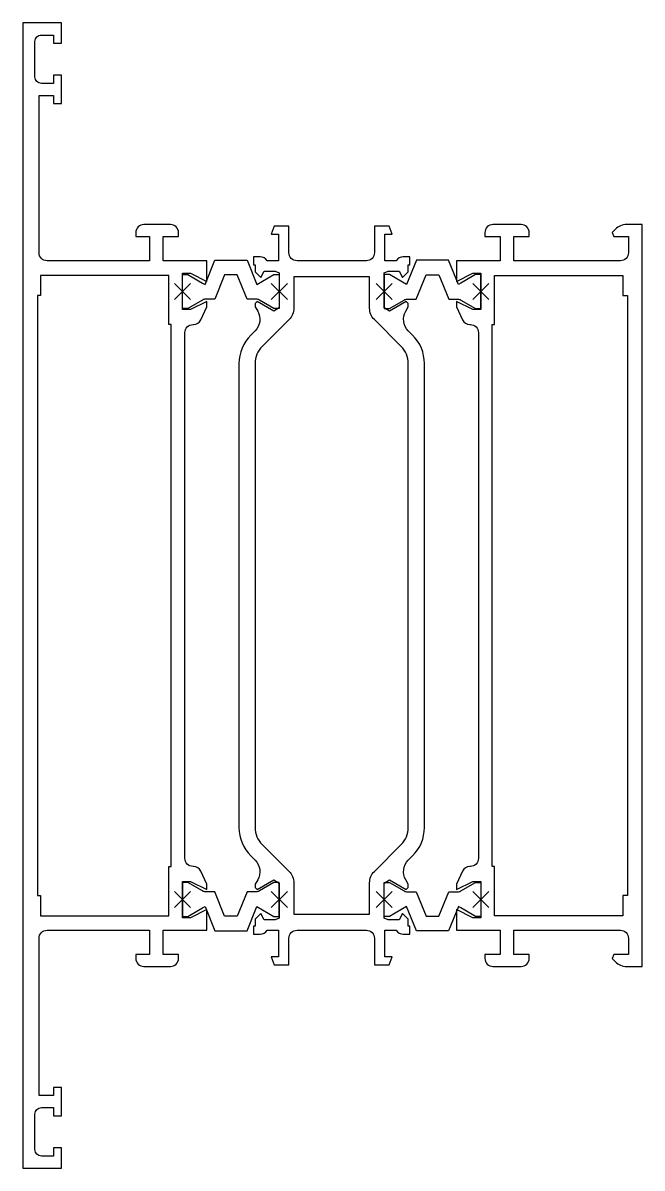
# Model space of a CAD drawing. Header units: millimetres. Extents: x 0 to 77, y -71 to 71.
import ezdxf

# ---------------------------------------------------------------- set-up
doc = ezdxf.new("R2010")
doc.units = ezdxf.units.MM
doc.header["$PDMODE"] = 3
doc.header["$PDSIZE"] = 1
doc.layers.add('X_SNAP', color=7, linetype='Continuous', lineweight=0, plot=False)

msp = doc.modelspace()

# ---------------------------------------------------------------- linework, layer by layer
for points in [[(23, 35.8), (23, 36.45), (21, 35.45), (20, 35.45), (20, 39.95), (21, 39.95), (23, 38.95), (23, 41.5), (17.6, 41.5), (17.6, 44.5), (19.5, 44.5), (19.5, 45, 0.414214), (18.5, 46), (15.2, 46, 0.414214), (14.2, 45), (14.2, 44.5), (15.9, 44.5), (15.9, 41.5), (3.2, 41.5, -0.414214), (2.2, 42.5), (2.2, 62), (4, 62), (4, 61), (5, 61), (5, 64.5), (4, 64.5), (4, 63.5), (2.5, 63.5, -0.414214), (1.7, 64.3), (1.7, 68.7, -0.414214), (2.5, 69.5), (4, 69.5), (4, 68.5), (5, 68.5), (5, 71), (0.2, 71), (0.2, -71), (5, -71), (5, -68.5), (4, -68.5), (4, -69.5), (2.5, -69.5, -0.414214), (1.7, -68.7), (1.7, -64.3, -0.414214), (2.5, -63.5), (4, -63.5), (4, -64.5), (5, -64.5), (5, -61), (4, -61), (4, -62), (2.2, -62), (2.2, -42.5, -0.414214), (3.2, -41.5), (15.9, -41.5), (15.9, -44.5), (14.2, -44.5), (14.2, -45, 0.414214), (15.2, -46), (18.5, -46, 0.414214), (19.5, -45), (19.5, -44.5), (17.6, -44.5), (17.6, -41.5), (23, -41.5), (23, -38.95), (21, -39.95), (20, -39.95), (20, -35.45), (21, -35.45), (23, -36.45), (23, -35.8), (22.27, -34.19, 0.294108), (21.36, -33.6), (21.3, -33.6, -0.414214), (20.3, -32.6), (20.3, 32.6, -0.414214), (21.3, 33.6), (21.36, 33.6, 0.294108), (22.27, 34.19), (23, 35.8)], [(48, -35.8), (47.68, -35.25, -0.339454), (48, -32.83), (48.54, -32.29, 0.198912), (50, -28.76), (50, 28.76, 0.198913), (48.54, 32.29), (48, 32.83, -0.339454), (47.68, 35.25), (48, 35.8), (48, 36.19), (47.74, 36.45), (45.68, 35.26), (45, 35.65), (45, 40), (45.52, 40.2), (46.87, 40.2), (47.3, 39.45), (48, 40.15), (48, 41), (48.2, 41), (48.2, 42), (47.37, 42, 0.267949), (46.5, 41.5), (45.1, 41.5), (45.1, 44.8), (45.99, 44.8), (45.62, 45.8), (43.8, 45.8), (43.8, 42.5, -0.414214), (42.8, 41.5), (34.2, 41.5, -0.414214), (33.2, 42.5), (33.2, 45.8), (31.38, 45.8), (31.01, 44.8), (31.9, 44.8), (31.9, 41.5), (30.5, 41.5, 0.267949), (29.63, 42), (28.8, 42), (28.8, 41), (29, 41), (29, 40.15), (29.7, 39.45), (30.13, 40.2), (31.48, 40.2), (32, 40), (32, 35.65), (31.32, 35.26), (29.26, 36.45), (29, 36.19), (29, 35.8), (29.32, 35.25, -0.339454), (29, 32.83), (28.46, 32.29, 0.198912), (27, 28.76), (27, -28.76, 0.198912), (28.46, -32.29), (29, -32.83, -0.339456), (29.32, -35.25), (29, -35.8), (29, -36.19), (29.26, -36.45), (31.32, -35.26), (32, -35.65), (32, -40), (31.48, -40.2), (30.13, -40.2), (29.7, -39.45), (29, -40.15), (29, -41), (29, -41), (28.8, -41), (28.8, -42), (29.63, -42, 0.267949), (30.5, -41.5), (31.9, -41.5), (31.9, -44.8), (31.01, -44.8), (31.38, -45.8), (33.2, -45.8), (33.2, -42.5, -0.414214), (34.2, -41.5), (42.8, -41.5, -0.414214), (43.8, -42.5), (43.8, -45.8), (45.62, -45.8), (45.99, -44.8), (45.1, -44.8), (45.1, -41.5), (46.5, -41.5, 0.267949), (47.37, -42), (48.2, -42), (48.2, -41), (48, -41), (48, -41), (48, -40.15), (47.3, -39.45), (46.87, -40.2), (45.52, -40.2), (45, -40), (45, -35.65), (45.68, -35.26), (47.74, -36.45), (48, -36.19), (48, -35.8)], [(54, -35.8), (54, -36.45), (56, -35.45), (57, -35.45), (57, -39.95), (56, -39.95), (54, -38.95), (54, -41.5), (59.4, -41.5), (59.4, -44.5), (57.5, -44.5), (57.5, -45, 0.414214), (58.5, -46), (62, -46, 0.414214), (63, -45), (63, -44.5), (61.1, -44.5), (61.1, -41.5), (74.3, -41.5, -0.414214), (75.3, -42.5), (75.3, -44.5), (73.5, -44.5), (73.29, -45.01), (73.69, -45.41, 0.198912), (75.1, -46), (77, -46), (77, 46), (75.1, 46, 0.198912), (73.69, 45.41), (73.29, 45.01), (73.5, 44.5), (75.3, 44.5), (75.3, 42.5, -0.414214), (74.3, 41.5), (61.1, 41.5), (61.1, 44.5), (63, 44.5), (63, 45, 0.414214), (62, 46), (58.5, 46, 0.414214), (57.5, 45), (57.5, 44.5), (59.4, 44.5), (59.4, 41.5), (54, 41.5), (54, 38.95), (56, 39.95), (57, 39.95), (57, 35.45), (56, 35.45), (54, 36.45), (54, 35.8), (54.73, 34.19, 0.294108), (55.64, 33.6), (55.7, 33.6, -0.414214), (56.7, 32.6), (56.7, -32.6, -0.414214), (55.7, -33.6), (55.64, -33.6, 0.294108), (54.73, -34.19), (54, -35.8)], [(23.99, 36.75), (22.87, 36.75, 0.131652), (22.47, 36.64), (20.66, 35.6), (20, 35.6), (20, 39.8), (20.66, 39.8), (22, 39.03), (22.49, 38.74), (22.79, 38.57), (24, 41.58), (28, 41.58), (29.21, 38.57), (31.34, 39.8), (32, 39.8), (32, 35.6), (31.34, 35.6), (29.53, 36.64, 0.131652), (29.13, 36.75), (28.01, 36.75), (26.79, 39.78), (25.21, 39.78)], [(53.01, 36.75), (54.13, 36.75, -0.131652), (54.53, 36.64), (56.34, 35.6), (57, 35.6), (57, 39.8), (56.34, 39.8), (55, 39.03), (54.51, 38.74), (54.21, 38.57), (53, 41.58), (49, 41.58), (47.79, 38.57), (45.66, 39.8), (45, 39.8), (45, 35.6), (45.66, 35.6), (47.47, 36.64, -0.131652), (47.87, 36.75), (48.99, 36.75), (50.21, 39.78), (51.79, 39.78)], [(29.88, 30.88, 0.198912), (29, 28.76), (29, -28.76, 0.198912), (29.88, -30.88), (33.21, -34.21, -0.198912), (33.8, -35.63), (33.8, -39.5), (43.2, -39.5), (43.2, -35.63, -0.198912), (43.79, -34.21), (47.12, -30.88, 0.198912), (48, -28.76), (48, 28.76, 0.198913), (47.12, 30.88), (43.79, 34.21, -0.198912), (43.2, 35.63), (43.2, 39.5), (33.8, 39.5), (33.8, 35.63, -0.198912), (33.21, 34.21), (29.88, 30.88)], [(23.99, -36.75), (22.87, -36.75, -0.131652), (22.47, -36.64), (20.66, -35.6), (20, -35.6), (20, -39.8), (20.66, -39.8), (22, -39.03), (22.49, -38.74), (22.79, -38.57), (24, -41.58), (28, -41.58), (29.21, -38.57), (31.34, -39.8), (32, -39.8), (32, -35.6), (31.34, -35.6), (29.53, -36.64, -0.131652), (29.13, -36.75), (28.01, -36.75), (26.79, -39.78), (25.21, -39.78)], [(53.01, -36.75), (54.13, -36.75, 0.131652), (54.53, -36.64), (56.34, -35.6), (57, -35.6), (57, -39.8), (56.34, -39.8), (55, -39.03), (54.51, -38.74), (54.21, -38.57), (53, -41.58), (49, -41.58), (47.79, -38.57), (45.66, -39.8), (45, -39.8), (45, -35.6), (45.66, -35.6), (47.47, -36.64, 0.131652), (47.87, -36.75), (48.99, -36.75), (50.21, -39.78), (51.79, -39.78)]]:
    msp.add_lwpolyline(points, format="xyb", close=True)
for points in [[(2.4, 37.2), (2, 37.2), (2, -37.2), (2.4, -37.2), (2.4, -39.7), (18.3, -39.7), (18.3, -33.6), (18.6, -33.6), (18.6, 33.6), (18.3, 33.6), (18.3, 39.7), (2.4, 39.7), (2.4, 37.2)], [(58.4, 33.6), (58.7, 33.6), (58.7, 39.7), (74.6, 39.7), (74.6, 37.2), (75.2, 37.2), (75.2, -37.2), (74.6, -37.2), (74.6, -39.7), (58.7, -39.7), (58.7, -33.6), (58.4, -33.6), (58.4, 33.6)]]:
    msp.add_lwpolyline(points, close=True)
at = {"layer": 'X_SNAP'}
for p in [(20, 37.7), (20, 37.7), (20, 37.7), (32, 37.7), (32, 37.7), (32, 37.7), (45, 37.7), (45, 37.7), (45, 37.7), (57, 37.7), (57, 37.7), (57, 37.7), (20, -37.7), (20, -37.7), (20, -37.7), (32, -37.7), (32, -37.7), (32, -37.7), (45, -37.7), (45, -37.7), (45, -37.7), (57, -37.7), (57, -37.7), (57, -37.7)]:
    msp.add_point(p, dxfattribs=at)

doc.saveas('drawing.dxf')
